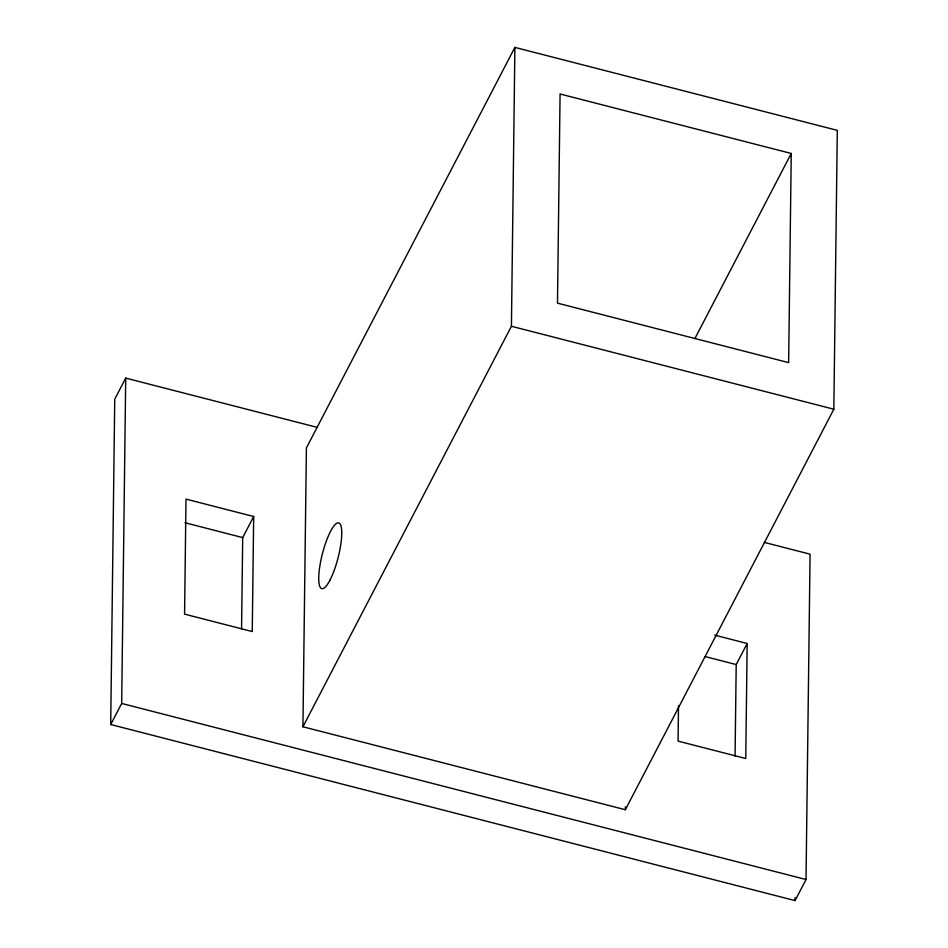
<?xml version="1.0" encoding="UTF-8"?>
<svg xmlns="http://www.w3.org/2000/svg" width="948" height="948" viewBox="0 0 948 948"><rect width="100%" height="100%" fill="white"/><g stroke="black" fill="none" stroke-linecap="round" stroke-linejoin="round"><path stroke-width="1.42" d="M764.266 542.386L810.078 554.177L806.025 879.519L795.052 900.6L110.703 724.521L114.744 399.179L125.717 378.098L317.568 427.465M110.703 724.521L121.676 703.452L125.717 378.098M241.562 629.034L242.7 537.599L253.673 516.518L185.998 499.11L184.576 614.138L252.251 631.546L253.673 516.518M302.933 726.772L306.405 447.906L514.894 47.4L837.297 130.35L833.837 409.216L625.348 809.722L302.933 726.772L511.422 326.266L514.894 47.4M625.348 809.722L625.384 806.772M678.507 705.715L678.069 741.111L745.744 758.519L747.178 643.491L714.745 635.136M735.067 756.006L736.205 664.56L747.178 643.491M791.248 153.469L788.641 362.622L557.483 303.147L560.078 93.994L791.248 153.469L694.86 338.626M795.052 900.6L795.088 897.638M511.422 326.266L833.837 409.216M184.896 522.727L242.7 537.599M705.182 656.585L736.205 664.56M121.676 703.452L806.025 879.519M329.928 580.212A33.95 8.082 -75.6 0 0 340.368 524.445A33.95 8.082 -75.6 0 0 320.412 562.78A33.95 8.082 -75.6 0 0 329.928 580.212"/></g></svg>
